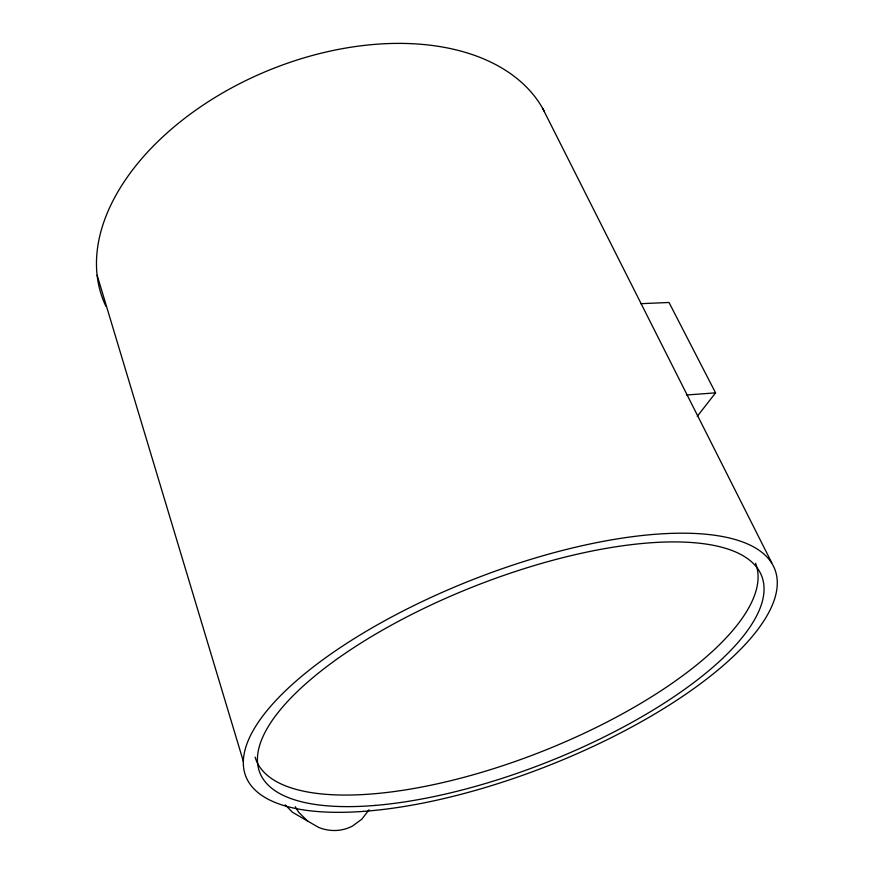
<?xml version="1.0" encoding="UTF-8"?>
<svg xmlns="http://www.w3.org/2000/svg" width="874" height="874" viewBox="0 0 874 874"><rect width="100%" height="100%" fill="white"/><g stroke="black" fill="none" stroke-linecap="round" stroke-linejoin="round"><path stroke-width="1.31" d="M369.036 809.772L361.858 819.156L352.55 826.006A46.672 42.367 67.7 0 1 318.54 827.372L292.429 812.252L285.175 804.823M697.244 416.363L715.566 392.852L669.014 302.48L640.773 303.682M686.472 395.015L715.566 392.852M307.801 821.243L298.7 812.307L295.281 806.757M542.437 107.961L771.753 562.769M97.145 275.277L243.475 761.757M105.885 306.271A240.055 151.3 -22.3 0 1 258.518 74.661A240.055 151.3 -22.3 0 1 544.371 111.511M755.54 563.26A268.405 96.752 -21.5 0 1 537.761 753.126A268.405 96.752 -21.5 0 1 255.099 757.102M363.486 811.378A284.061 100.412 -21.4 0 0 776.855 589.087A284.061 100.412 -21.4 0 0 390.853 617.405A284.061 100.412 -21.4 0 0 363.486 811.378M375.525 805.391A269.52 95.157 -21.4 0 0 763.876 592.823A269.52 95.157 -21.4 0 0 393.049 624.233A269.52 95.157 -21.4 0 0 375.525 805.391"/></g></svg>
